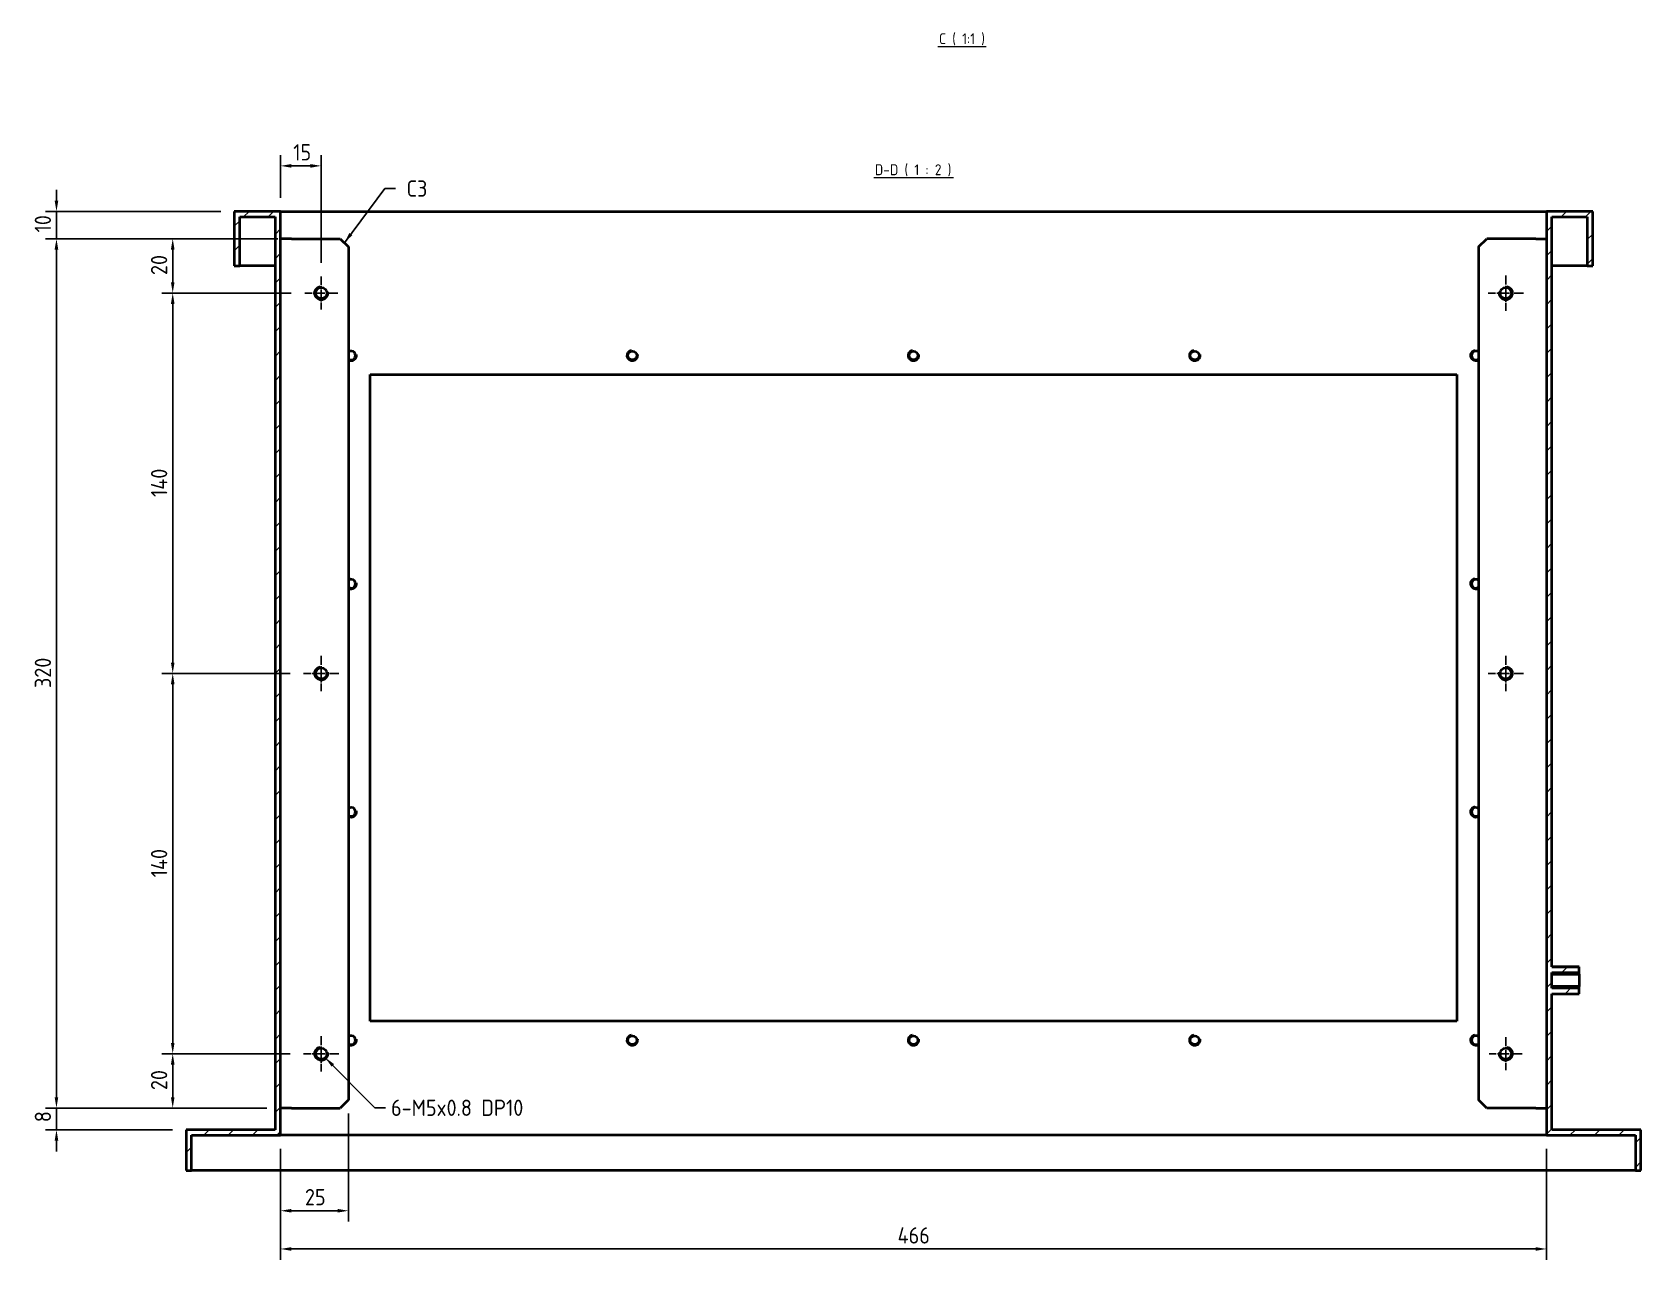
# Model space of a CAD drawing. Header units: millimetres. Extents: x 0 to 2378, y 0 to 1682.
# Drawn here: x 876 to 1468, y 713 to 1165 of the extents above; entities that cross this region are included whole.
import ezdxf

# ---------------------------------------------------------------- set-up
doc = ezdxf.new("R2010")
doc.units = ezdxf.units.MM
doc.header["$LTSCALE"] = 2
doc.linetypes.add('CHAIN', pattern=[0.3543, 0.2362, -0.0295, 0.0591, -0.0295])
for name, color, linetype, lineweight in [('가시적인 것(ISO)', 3, 'Continuous', 40), ('가시적인 좁은 것(ISO)', 3, 'Continuous', 35), ('기호(ISO)', 5, 'Continuous', 25), ('중심 표식(ISO)', 1, 'Continuous', 25), ('치수(ISO)', 2, 'Continuous', 25), ('해치(ISO)', 7, 'Continuous', 18)]:
    doc.layers.add(name, color=color, linetype=linetype, lineweight=lineweight)
doc.styles.add('치수 텍스트_PSTEK_POSCO', font='isocp.shx')
doc.styles.add('텍스트 스타일466', font='isocp.shx')
doc.styles.add('텍스트 스타일512', font='isocp.shx')
doc.dimstyles.new('치수_PSTEK_POSCO', dxfattribs={"dimscale": 2, "dimtxt": 3, "dimasz": 2, "dimexe": 2, "dimexo": 2.5, "dimgap": 1, "dimtad": 1, "dimrnd": 1e-08, "dimdsep": 46, "dimtxsty": '치수 텍스트_PSTEK_POSCO', "dimcen": 0.09, "dimdle": 10, "dimclrd": 7, "dimclre": 7, "dimclrt": 2, "dimadec": 1, "dimazin": 2, "dimtfac": 1, "dimtmove": 0, "dimatfit": 3, "dimfxl": 0, "dimtolj": 1, "dimlwd": -1, "dimlwe": -1, "dimarcsym": 0})
doc.dimstyles.new('치수_PSTEK_POSCO$7', dxfattribs={"dimscale": 2, "dimtxt": 3, "dimasz": 2, "dimexe": 2, "dimexo": 2.5, "dimgap": 1, "dimtad": 1, "dimrnd": 1e-08, "dimdsep": 46, "dimtxsty": '치수 텍스트_PSTEK_POSCO', "dimcen": 0.09, "dimdle": 10, "dimclrd": 7, "dimclre": 7, "dimclrt": 2, "dimadec": 1, "dimazin": 2, "dimtfac": 1, "dimtmove": 0, "dimatfit": 3, "dimfxl": 0, "dimtolj": 1, "dimlwd": -1, "dimlwe": -1, "dimarcsym": 0})

# ---------------------------------------------------------------- blocks, each defined once
blk = doc.blocks.new('*D79')
at = {"layer": 'Defpoints', "color": 0, "transparency": 16777216}
for p in [(884.73, 769.31), (967.19, 769.31), (932.49, 761.31)]:
    blk.add_point(p, dxfattribs=at)
at = {"layer": '치수(ISO)', "color": 7, "transparency": 16777216}
for p, q in [((884.73, 773.31), (884.73, 777.31)), ((962.19, 769.31), (880.73, 769.31)), ((884.73, 761.31), (884.73, 769.31)), ((927.49, 761.31), (880.73, 761.31)), ((884.73, 757.31), (884.73, 753.31))]:
    blk.add_line(p, q, dxfattribs=at)
for points in [[(884.06, 773.31), (885.39, 773.31), (884.73, 769.31)], [(884.06, 757.31), (885.39, 757.31), (884.73, 761.31)]]:
    blk.add_solid(points, dxfattribs=at)
at = {"layer": '치수(ISO)', "color": 2, "transparency": 16777216, "insert": (879.73, 764.11), "char_height": 6, "attachment_point": 4, "rotation": 90, "style": '치수 텍스트_PSTEK_POSCO'}
blk.add_mtext('\\A1;8', dxfattribs=at)
blk = doc.blocks.new('*D80')
at = {"layer": 'Defpoints', "color": 0, "transparency": 16777216}
for p in [(884.73, 1089.31), (971.19, 1089.31), (967.19, 769.31)]:
    blk.add_point(p, dxfattribs=at)
at = {"layer": '치수(ISO)', "color": 7, "transparency": 16777216}
for p, q in [((966.19, 1089.31), (880.73, 1089.31)), ((884.73, 773.31), (884.73, 1085.31)), ((962.19, 769.31), (880.73, 769.31))]:
    blk.add_line(p, q, dxfattribs=at)
for points in [[(884.06, 1085.31), (885.39, 1085.31), (884.73, 1089.31)], [(884.06, 773.31), (885.39, 773.31), (884.73, 769.31)]]:
    blk.add_solid(points, dxfattribs=at)
at = {"layer": '치수(ISO)', "color": 2, "transparency": 16777216, "insert": (879.73, 923.93), "char_height": 6, "attachment_point": 4, "rotation": 90, "style": '치수 텍스트_PSTEK_POSCO'}
blk.add_mtext('\\A1;320', dxfattribs=at)
blk = doc.blocks.new('*D81')
at = {"layer": 'Defpoints', "color": 0, "transparency": 16777216}
for p in [(884.73, 1099.31), (950.19, 1099.31), (971.19, 1089.31)]:
    blk.add_point(p, dxfattribs=at)
at = {"layer": '치수(ISO)', "color": 7, "transparency": 16777216}
for p, q in [((884.73, 1103.31), (884.73, 1107.31)), ((945.19, 1099.31), (880.73, 1099.31)), ((884.73, 1089.31), (884.73, 1099.31)), ((966.19, 1089.31), (880.73, 1089.31)), ((884.73, 1085.31), (884.73, 1081.31))]:
    blk.add_line(p, q, dxfattribs=at)
for points in [[(884.06, 1103.31), (885.39, 1103.31), (884.73, 1099.31)], [(884.06, 1085.31), (885.39, 1085.31), (884.73, 1089.31)]]:
    blk.add_solid(points, dxfattribs=at)
at = {"layer": '치수(ISO)', "color": 2, "transparency": 16777216, "insert": (879.73, 1091.61), "char_height": 6, "attachment_point": 4, "rotation": 90, "style": '치수 텍스트_PSTEK_POSCO'}
blk.add_mtext('\\A1;10', dxfattribs=at)
blk = doc.blocks.new('*D82')
at = {"layer": 'Defpoints', "color": 0, "transparency": 16777216}
for p in [(927.52, 789.31), (975.69, 789.31), (967.19, 769.31)]:
    blk.add_point(p, dxfattribs=at)
at = {"layer": '치수(ISO)', "color": 7, "transparency": 16777216}
for p, q in [((970.69, 789.31), (923.52, 789.31)), ((927.52, 773.31), (927.52, 785.31)), ((962.19, 769.31), (923.52, 769.31))]:
    blk.add_line(p, q, dxfattribs=at)
for points in [[(926.85, 785.31), (928.18, 785.31), (927.52, 789.31)], [(926.85, 773.31), (928.18, 773.31), (927.52, 769.31)]]:
    blk.add_solid(points, dxfattribs=at)
at = {"layer": '치수(ISO)', "color": 2, "transparency": 16777216, "insert": (922.51, 775.91), "char_height": 6, "attachment_point": 4, "rotation": 90, "style": '치수 텍스트_PSTEK_POSCO'}
blk.add_mtext('\\A1;20', dxfattribs=at)
blk = doc.blocks.new('*D83')
at = {"layer": 'Defpoints', "color": 0, "transparency": 16777216}
for p in [(927.52, 929.31), (975.69, 929.31), (975.69, 789.31)]:
    blk.add_point(p, dxfattribs=at)
at = {"layer": '치수(ISO)', "color": 7, "transparency": 16777216}
for p, q in [((970.69, 929.31), (923.52, 929.31)), ((927.52, 793.31), (927.52, 925.31)), ((970.69, 789.31), (923.52, 789.31))]:
    blk.add_line(p, q, dxfattribs=at)
for points in [[(926.85, 925.31), (928.18, 925.31), (927.52, 929.31)], [(926.85, 793.31), (928.18, 793.31), (927.52, 789.31)]]:
    blk.add_solid(points, dxfattribs=at)
at = {"layer": '치수(ISO)', "color": 2, "transparency": 16777216, "insert": (922.52, 854.23), "char_height": 6, "attachment_point": 4, "rotation": 90, "style": '치수 텍스트_PSTEK_POSCO'}
blk.add_mtext('\\A1;140', dxfattribs=at)
blk = doc.blocks.new('*D84')
at = {"layer": 'Defpoints', "color": 0, "transparency": 16777216}
for p in [(927.52, 1069.31), (976.13, 1069.31), (975.69, 929.31)]:
    blk.add_point(p, dxfattribs=at)
at = {"layer": '치수(ISO)', "color": 7, "transparency": 16777216}
for p, q in [((971.13, 1069.31), (923.52, 1069.31)), ((927.52, 933.31), (927.52, 1065.31)), ((970.69, 929.31), (923.52, 929.31))]:
    blk.add_line(p, q, dxfattribs=at)
for points in [[(926.85, 1065.31), (928.18, 1065.31), (927.52, 1069.31)], [(926.85, 933.31), (928.18, 933.31), (927.52, 929.31)]]:
    blk.add_solid(points, dxfattribs=at)
at = {"layer": '치수(ISO)', "color": 2, "transparency": 16777216, "insert": (922.52, 994.23), "char_height": 6, "attachment_point": 4, "rotation": 90, "style": '치수 텍스트_PSTEK_POSCO'}
blk.add_mtext('\\A1;140', dxfattribs=at)
blk = doc.blocks.new('*D85')
at = {"layer": 'Defpoints', "color": 0, "transparency": 16777216}
for p in [(927.52, 1089.31), (971.19, 1089.31), (976.13, 1069.31)]:
    blk.add_point(p, dxfattribs=at)
at = {"layer": '치수(ISO)', "color": 7, "transparency": 16777216}
for p, q in [((966.19, 1089.31), (923.52, 1089.31)), ((927.52, 1073.31), (927.52, 1085.31)), ((971.13, 1069.31), (923.52, 1069.31))]:
    blk.add_line(p, q, dxfattribs=at)
for points in [[(926.85, 1085.31), (928.18, 1085.31), (927.52, 1089.31)], [(926.85, 1073.31), (928.18, 1073.31), (927.52, 1069.31)]]:
    blk.add_solid(points, dxfattribs=at)
at = {"layer": '치수(ISO)', "color": 2, "transparency": 16777216, "insert": (922.51, 1075.95), "char_height": 6, "attachment_point": 4, "rotation": 90, "style": '치수 텍스트_PSTEK_POSCO'}
blk.add_mtext('\\A1;20', dxfattribs=at)
blk = doc.blocks.new('*D86')
at = {"layer": 'Defpoints', "color": 0, "transparency": 16777216}
for p in [(967.19, 759.31), (1433.19, 759.31), (1433.19, 717.43)]:
    blk.add_point(p, dxfattribs=at)
at = {"layer": '치수(ISO)', "color": 7, "transparency": 16777216}
for p, q in [((967.19, 754.31), (967.19, 713.43)), ((1433.19, 754.31), (1433.19, 713.43)), ((971.19, 717.43), (1429.19, 717.43))]:
    blk.add_line(p, q, dxfattribs=at)
for points in [[(971.19, 718.1), (971.19, 716.77), (967.19, 717.43)], [(1429.19, 718.1), (1429.19, 716.77), (1433.19, 717.43)]]:
    blk.add_solid(points, dxfattribs=at)
at = {"layer": '치수(ISO)', "color": 2, "transparency": 16777216, "insert": (1194.34, 722.43), "char_height": 6, "attachment_point": 4, "style": '치수 텍스트_PSTEK_POSCO'}
blk.add_mtext('\\A1;466', dxfattribs=at)
blk = doc.blocks.new('*D87')
at = {"layer": 'Defpoints', "color": 0, "transparency": 16777216}
for p in [(992.19, 772.31), (967.19, 759.31), (992.19, 731.5)]:
    blk.add_point(p, dxfattribs=at)
at = {"layer": '치수(ISO)', "color": 7, "transparency": 16777216}
for p, q in [((992.19, 767.31), (992.19, 727.5)), ((967.19, 754.31), (967.19, 727.5)), ((971.19, 731.5), (988.19, 731.5))]:
    blk.add_line(p, q, dxfattribs=at)
for points in [[(971.19, 732.17), (971.19, 730.84), (967.19, 731.5)], [(988.19, 732.17), (988.19, 730.84), (992.19, 731.5)]]:
    blk.add_solid(points, dxfattribs=at)
at = {"layer": '치수(ISO)', "color": 2, "transparency": 16777216, "insert": (976.19, 736.5), "char_height": 6, "attachment_point": 4, "style": '치수 텍스트_PSTEK_POSCO'}
blk.add_mtext('\\A1;25', dxfattribs=at)
blk = doc.blocks.new('*D88')
at = {"layer": 'Defpoints', "color": 0, "transparency": 16777216}
for p in [(982.19, 1116.13), (967.19, 1099.31), (982.19, 1075.38)]:
    blk.add_point(p, dxfattribs=at)
at = {"layer": '치수(ISO)', "color": 7, "transparency": 16777216}
for p, q in [((967.19, 1104.31), (967.19, 1120.13)), ((982.19, 1080.38), (982.19, 1120.13)), ((971.19, 1116.13), (978.19, 1116.13))]:
    blk.add_line(p, q, dxfattribs=at)
for points in [[(971.19, 1116.8), (971.19, 1115.46), (967.19, 1116.13)], [(978.19, 1116.8), (978.19, 1115.46), (982.19, 1116.13)]]:
    blk.add_solid(points, dxfattribs=at)
at = {"layer": '치수(ISO)', "color": 2, "transparency": 16777216, "insert": (971.87, 1121.13), "char_height": 6, "attachment_point": 4, "style": '치수 텍스트_PSTEK_POSCO'}
blk.add_mtext('\\A1;15', dxfattribs=at)

msp = doc.modelspace()

# ---------------------------------------------------------------- hatches: boundary and pattern name
at = {"layer": '해치(ISO)'}
h = msp.add_hatch(dxfattribs=at)
h.set_pattern_fill('ANSI31', color=256, scale=50.8, style=0)
h.set_pattern_definition([(45, (0, 0), (-4.490128, 4.490128), [])])
h.paths.add_polyline_path([(1450.192, 1079.3129), (1450.192, 1099.3129), (1433.192, 1099.3129), (1433.192, 759.3129), (1465.892, 759.3129), (1465.892, 746.3129), (1467.892, 746.3129), (1467.892, 761.3129), (1435.192, 761.3129), (1435.192, 811.3944), (1445.192, 811.3944), (1445.192, 814.0247), (1435.192, 814.0247), (1435.192, 818.6011), (1445.192, 818.6011), (1445.192, 821.2314), (1435.192, 821.2314), (1435.192, 1097.3129), (1448.192, 1097.3129), (1448.192, 1079.3129)])
h.paths.add_polyline_path([(967.192, 759.3129), (967.192, 1099.3129), (950.192, 1099.3129), (950.192, 1079.3129), (952.192, 1079.3129), (952.192, 1097.3129), (965.192, 1097.3129), (965.192, 761.3129), (932.492, 761.3129), (932.492, 746.3129), (934.492, 746.3129), (934.492, 759.3129)])

# ---------------------------------------------------------------- linework, layer by layer
at = {"layer": '가시적인 것(ISO)'}
for p, q in [((967.192, 1099.3129), (950.192, 1099.3129)), ((950.192, 1099.3129), (950.192, 1079.3129)), ((952.192, 1079.3129), (952.192, 1097.3129)), ((952.192, 1097.3129), (965.192, 1097.3129)), ((965.192, 1097.3129), (965.192, 761.3129)), ((967.192, 759.3129), (967.192, 1099.3129)), ((967.192, 1099.3129), (1433.192, 1099.3129)), ((1450.192, 1099.3129), (1433.192, 1099.3129)), ((1433.192, 1099.3129), (1433.192, 759.3129)), ((1435.192, 821.2314), (1435.192, 1097.3129)), ((1435.192, 1097.3129), (1448.192, 1097.3129)), ((1448.192, 1097.3129), (1448.192, 1079.3129)), ((1450.192, 1079.3129), (1450.192, 1099.3129)), ((971.192, 1089.3129), (967.192, 1089.3129)), ((971.192, 1089.3129), (989.192, 1089.3129)), ((989.192, 1089.3129), (992.192, 1086.3129)), ((992.192, 1086.3129), (992.192, 772.3129)), ((1408.192, 1086.3129), (1411.192, 1089.3129)), ((1408.192, 1086.3129), (1408.192, 772.3129)), ((1429.192, 1089.3129), (1411.192, 1089.3129)), ((1429.192, 1089.3129), (1433.192, 1089.3129)), ((950.192, 1079.3129), (952.192, 1079.3129)), ((965.192, 1079.3129), (952.192, 1079.3129)), ((1448.192, 1079.3129), (1435.192, 1079.3129)), ((1448.192, 1079.3129), (1450.192, 1079.3129)), ((1000.192, 801.3129), (1000.192, 1039.3129)), ((1000.192, 1039.3129), (1400.192, 1039.3129)), ((1400.192, 1039.3129), (1400.192, 801.3129)), ((1435.192, 821.3129), (1445.192, 821.3129)), ((1445.192, 821.2314), (1435.192, 821.2314)), ((1435.192, 813.4508), (1435.192, 819.175)), ((1435.192, 814.0247), (1435.192, 818.6011)), ((1435.192, 818.6011), (1445.192, 818.6011)), ((1445.192, 821.2314), (1445.192, 821.3129)), ((1445.192, 818.6011), (1445.192, 821.2314)), ((1445.192, 818.6011), (1445.192, 814.0247)), ((1445.192, 814.0247), (1435.192, 814.0247)), ((1435.192, 761.3129), (1435.192, 811.3944)), ((1435.192, 811.3944), (1445.192, 811.3944)), ((1435.192, 811.3129), (1445.192, 811.3129)), ((1445.192, 811.3944), (1445.192, 814.0247)), ((1445.192, 811.3129), (1445.192, 811.3944)), ((1400.192, 801.3129), (1000.192, 801.3129)), ((992.192, 772.3129), (989.192, 769.3129)), ((1411.192, 769.3129), (1408.192, 772.3129)), ((971.192, 769.3129), (967.192, 769.3129)), ((971.192, 769.3129), (989.192, 769.3129)), ((1429.192, 769.3129), (1411.192, 769.3129)), ((1429.192, 769.3129), (1433.192, 769.3129)), ((965.192, 761.3129), (932.492, 761.3129)), ((932.492, 761.3129), (932.492, 746.3129)), ((934.492, 746.3129), (934.492, 759.3129)), ((934.492, 759.3129), (967.192, 759.3129)), ((1433.192, 759.3129), (967.192, 759.3129)), ((1433.192, 759.3129), (1465.892, 759.3129)), ((1467.892, 761.3129), (1435.192, 761.3129)), ((1465.892, 759.3129), (1465.892, 746.3129)), ((1467.892, 746.3129), (1467.892, 761.3129)), ((932.492, 746.3129), (934.492, 746.3129)), ((1465.892, 746.3129), (934.492, 746.3129)), ((1465.892, 746.3129), (1467.892, 746.3129))]:
    msp.add_line(p, q, dxfattribs=at)
for centre, radius in [((982.192, 1069.3129), 2.067), ((1418.192, 1069.3129), 2.067), ((1096.692, 1046.3129), 1.621), ((1200.192, 1046.3129), 1.621), ((1303.692, 1046.3129), 1.621), ((982.192, 929.3129), 2.067), ((1418.192, 929.3129), 2.067), ((1096.692, 794.3129), 1.621), ((1200.192, 794.3129), 1.621), ((1303.692, 794.3129), 1.621), ((982.192, 789.3129), 2.067), ((1418.192, 789.3129), 2.067)]:
    msp.add_circle(centre, radius, dxfattribs=at)
for centre, start, end in [((993.192, 1046.3129), 231.9096632, 128.0903368), ((1407.192, 1046.3129), 51.9096632, 308.0903368), ((993.192, 962.3129), 231.9096632, 128.0903368), ((1407.192, 962.3129), 51.9096632, 308.0903368), ((993.192, 878.3129), 231.9096632, 128.0903368), ((1407.192, 878.3129), 51.9096632, 308.0903368), ((993.192, 794.3129), 231.9096632, 128.0903368), ((1407.192, 794.3129), 51.9096632, 308.0903368)]:
    msp.add_arc(centre, 1.621, start, end, dxfattribs=at)
at = {"layer": '가시적인 좁은 것(ISO)'}
for p, q in [((1445.192, 819.175), (1435.192, 819.175)), ((1435.192, 813.4508), (1445.192, 813.4508))]:
    msp.add_line(p, q, dxfattribs=at)
for centre, radius, start, end in [((982.192, 1069.3129), 2.5, 100, 10), ((1418.192, 1069.3129), 2.5, 170, 80), ((993.192, 1046.3129), 2, 100, 120), ((1096.692, 1046.3129), 2, 100, 10), ((1200.192, 1046.3129), 2, 100, 10), ((1303.692, 1046.3129), 2, 100, 10), ((1407.192, 1046.3129), 2, 100, 300), ((993.192, 1046.3129), 2, 240, 10), ((993.192, 962.3129), 2, 100, 120), ((993.192, 962.3129), 2, 240, 10), ((1407.192, 962.3129), 2, 100, 300), ((982.192, 929.3129), 2.5, 100, 10), ((1418.192, 929.3129), 2.5, 170, 80), ((993.192, 878.3129), 2, 100, 120), ((993.192, 878.3129), 2, 240, 10), ((1407.192, 878.3129), 2, 100, 300), ((993.192, 794.3129), 2, 100, 120), ((993.192, 794.3129), 2, 240, 10), ((1096.692, 794.3129), 2, 100, 10), ((1200.192, 794.3129), 2, 100, 10), ((1303.692, 794.3129), 2, 100, 10), ((1407.192, 794.3129), 2, 100, 300), ((982.192, 789.3129), 2.5, 100, 10), ((1418.192, 789.3129), 2.5, 170, 80)]:
    msp.add_arc(centre, radius, start, end, dxfattribs=at)
at = {"layer": '기호(ISO)', "color": 7, "lineweight": 18}
for p, q in [((1209.1641, 1160.0903), (1226.9424, 1160.0903)), ((1185.5222, 1111.8706), (1214.8619, 1111.8706))]:
    msp.add_line(p, q, dxfattribs=at)
at = {"layer": '중심 표식(ISO)', "linetype": 'CHAIN', "ltscale": 6.741595}
for p, q in [((982.192, 1075.3799), (982.192, 1063.2459)), ((988.259, 1069.3129), (976.125, 1069.3129)), ((1418.192, 795.3799), (1418.192, 783.2459)), ((1424.259, 789.3129), (1412.125, 789.3129))]:
    msp.add_line(p, q, dxfattribs=at)
at = {"layer": '중심 표식(ISO)', "linetype": 'CHAIN', "ltscale": 7.222748}
for p, q in [((1418.192, 1075.8129), (1418.192, 1062.8129)), ((1424.692, 1069.3129), (1411.692, 1069.3129)), ((982.192, 935.8129), (982.192, 922.8129)), ((1418.192, 935.8129), (1418.192, 922.8129)), ((988.692, 929.3129), (975.692, 929.3129)), ((1424.692, 929.3129), (1411.692, 929.3129)), ((982.192, 795.8129), (982.192, 782.8129)), ((988.692, 789.3129), (975.692, 789.3129))]:
    msp.add_line(p, q, dxfattribs=at)

# ---------------------------------------------------------------- texts
at = {"layer": '기호(ISO)', "color": 7, "char_height": 4, "attachment_point": 7}
for s, insert, style in [('C ( 1:1 )', (1209.5801, 1160.5326), '텍스트 스타일512'), ('D-D ( 1 : 2 )', (1185.9382, 1112.3129), '텍스트 스타일466')]:
    msp.add_mtext(s, dxfattribs=dict(at, insert=insert, style=style))
at = {"layer": '기호(ISO)', "color": 2, "insert": (1013.5797, 1107.7821), "char_height": 6, "attachment_point": 4, "style": '치수 텍스트_PSTEK_POSCO'}
msp.add_mtext('{C3}', dxfattribs=at)
at = {"layer": '기호(ISO)', "color": 2, "insert": (1007.8918, 769.406), "char_height": 6, "width": 57.927537, "attachment_point": 4, "line_spacing_factor": 0.525, "style": '치수 텍스트_PSTEK_POSCO'}
msp.add_mtext('{6-M5x0.8 DP10}', dxfattribs=at)

# ---------------------------------------------------------------- dimensions: what is measured, and where the dimension line sits
at = {"layer": '치수(ISO)', "color": 7}
for base, p1, p2, picture, middle in [((982.192, 1116.1312), (967.192, 1099.3129), (982.192, 1075.3799), '*D88', (974.692, 1116.1312)), ((992.192, 731.5019), (967.192, 759.3129), (992.192, 772.3129), '*D87', (979.692, 731.5019)), ((1433.192, 717.4347), (967.192, 759.3129), (1433.192, 759.3129), '*D86', (1200.192, 717.4347))]:
    dim = msp.add_linear_dim(base=base, p1=p1, p2=p2, dimstyle='치수_PSTEK_POSCO', override={"dimdec": 2, "dimtp": 0, "dimtm": 0, "dimtdec": 2, "dimtofl": 0, "dimatfit": 1}, dxfattribs=at)
    dim.commit()
    dim.dimension.update_dxf_attribs({"geometry": picture, "text_midpoint": middle, "dimtype": 160})
for base, p1, p2, override, picture, middle in [((884.726, 1099.3129), (971.192, 1089.3129), (950.192, 1099.3129), {"dimdec": 2, "dimtp": 0, "dimtm": 0, "dimtdec": 2, "dimtofl": 1, "dimatfit": 1}, '*D81', (884.726, 1094.3129)), ((884.726, 1089.3129), (967.192, 769.3129), (971.192, 1089.3129), {"dimdec": 2, "dimtp": 0, "dimtm": 0, "dimtdec": 2, "dimtofl": 0, "dimatfit": 1}, '*D80', (884.726, 929.3329)), ((927.5155, 1089.3129), (976.125, 1069.3129), (971.192, 1089.3129), {"dimdec": 2, "dimtp": 0, "dimtm": 0, "dimtdec": 2, "dimtofl": 0, "dimatfit": 1}, '*D85', (927.5155, 1079.3329)), ((927.5155, 1069.3129), (975.692, 929.3129), (976.125, 1069.3129), {"dimdec": 2, "dimtp": 0, "dimtm": 0, "dimtdec": 2, "dimtofl": 0, "dimatfit": 1}, '*D84', (927.5155, 999.3329)), ((927.5155, 929.3129), (975.692, 789.3129), (975.692, 929.3129), {"dimdec": 2, "dimtp": 0, "dimtm": 0, "dimtdec": 2, "dimtofl": 0, "dimatfit": 1}, '*D83', (927.5155, 859.3329)), ((927.5155, 789.3129), (967.192, 769.3129), (975.692, 789.3129), {"dimdec": 2, "dimtp": 0, "dimtm": 0, "dimtdec": 2, "dimtofl": 0, "dimatfit": 1}, '*D82', (927.5155, 779.2929)), ((884.726, 769.3129), (932.492, 761.3129), (967.192, 769.3129), {"dimdec": 2, "dimtp": 0, "dimtm": 0, "dimtdec": 2, "dimtofl": 1, "dimatfit": 1}, '*D79', (884.726, 765.3129))]:
    dim = msp.add_linear_dim(base=base, p1=p1, p2=p2, angle=90, dimstyle='치수_PSTEK_POSCO', override=override, dxfattribs=at)
    dim.commit()
    dim.dimension.update_dxf_attribs({"geometry": picture, "text_midpoint": middle, "dimtype": 160})

# ---------------------------------------------------------------- leaders
at = {"layer": '기호(ISO)', "color": 7, "annotation_type": 0, "has_hookline": 1, "hookline_direction": 0}
for points, text_width in [([(990.692, 1087.8129), (1005.5797, 1107.7821), (1009.5797, 1107.7821)], 7.1281), ([(983.6536, 787.8513), (1001.8918, 769.406), (1005.8918, 769.406)], 50.1638)]:
    msp.add_leader(points, dimstyle='치수_PSTEK_POSCO$7', override={"dimtad": 0}, dxfattribs=dict(at, text_width=text_width))

doc.saveas('drawing.dxf')
